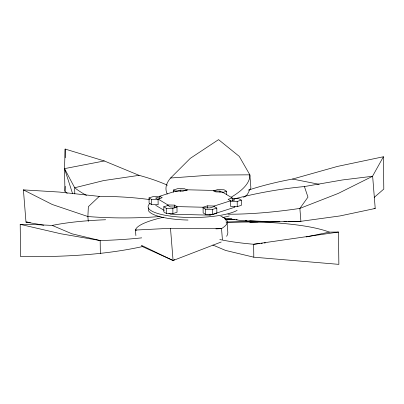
<?xml version="1.0" encoding="UTF-8"?>
<svg xmlns="http://www.w3.org/2000/svg" width="404" height="404" viewBox="0 0 404 404"><rect width="100%" height="100%" fill="white"/><g stroke="black" fill="none" stroke-linecap="round" stroke-linejoin="round"><path stroke-width="0.61" d="M67.2 193.385L64.948 191.238L64.509 168.63L65.135 149.061L104.272 160.959L139.097 175.346A155.681 49.813 1.2 0 1 167.402 185.209M64.948 191.238L65.241 186.305M248.975 191.39L247.359 194.506A110.938 25.856 -1.4 0 1 243.582 197.354M249.243 190.87L250.879 187.719L249.849 174.831L239.244 156.363L218.554 139.638L190.314 158.328L170.609 178.012A111.272 36.032 -4.1 0 0 167.251 194.021M372.629 176.078L383.406 156.757L337.466 166.418L292.562 179.053A155.681 47.904 -3.9 0 0 248.197 190.183M149.717 199.596A111.272 30.638 0.1 0 0 99.273 196.384L88.36 206.671L87.88 216.534L88.274 221.448M374.134 197.48L383.8 189.062L383.406 156.757M221.185 242.006L173.074 260.519L141.41 245.319L142.425 246.591L173.074 260.519L174.715 259.595M224.255 218.14L240.87 220.503L269.907 221.998L300.899 221.306L340.017 215.933L375.22 208.469L372.645 176.25L338.274 193.41L299.869 208.413A119.963 24.801 -8.8 0 1 227.942 214.196M173.584 192.279L173.558 189.981L177.856 188.607L184.709 188.774L186.759 190.006M149.031 197.915L153.161 196.591L159.752 196.753L155.621 198.071L158.08 199.551L151.49 199.394L149.031 197.915L149.091 203.081L151.556 204.56L158.146 204.722L158.075 199.036L162.206 197.713L159.747 196.233L159.782 199.051M159.747 196.233L176.109 191.006L182.967 191.168L187.264 189.794L213.368 190.425L215.827 191.905L222.422 192.067L232.26 197.99L232.295 200.803M176.654 191.35L180.411 190.148L186.648 190.299M163.792 206.792L167.923 205.474L170.382 206.954L176.977 207.116L172.841 208.434L166.251 208.277L163.792 206.792L163.852 211.964L166.317 213.443L172.907 213.605L177.038 212.282L176.967 206.596L174.508 205.116L167.918 204.959L158.075 199.036M226.599 194.708L226.558 191.264L222.427 192.582L222.422 192.067M176.967 206.596L203.076 207.227L207.373 205.853L214.226 206.02L230.588 200.788L230.659 206.474L237.249 206.636L241.385 205.313L241.319 200.147L238.86 198.662L232.27 198.505L234.729 199.985L230.598 201.308L237.188 201.465L241.319 200.147M232.26 197.99L228.129 199.308L230.588 200.788M216.791 208.075L214.231 206.535L209.939 207.909L203.081 207.747L205.641 209.282L212.494 209.449L216.791 208.075L216.857 213.246L212.56 214.62L205.702 214.453L203.141 212.913L203.076 207.227M168.892 213.241L170.473 214.191L210.024 215.145L234.815 207.222L234.805 206.186M142.425 246.591C102.495 255.338 61.363 256.934 20.594 256.666L20.2 224.356L31.214 224.417L52.232 225.417A155.681 33.052 4 0 1 105.636 219.751M306.166 236.951L329.381 232.118L338.466 232.053L338.865 264.362L253.803 257.191L225.589 250.44L212.817 245.011M72.558 193.567L64.509 168.63L104.272 160.959M234.537 198.864A113.852 28.401 -9.6 0 1 304.419 186.552L342.481 179.957L372.645 176.25M139.097 175.346L103.742 180.558L74.7 187.764L64.509 168.63M338.466 232.053L253.646 244.263A155.681 25.76 -2.5 0 1 219.816 239.537M259.843 243.526L253.646 244.263L253.803 257.191M261.085 243.375L262.322 243.228M264.181 243.006L265.423 242.855M225.038 219.503L231.856 218.731M225.27 219.933L232.143 219.261L234.653 219.478M170.609 178.012L210.979 175.094L249.849 174.831A111.272 35.259 -6.7 0 1 231.189 197.172M222.412 239.638L221.528 228.588L170.498 228.3L135.446 230.058L135.885 235.583M215.903 228.871L221.528 228.588A119.963 19.665 -5.2 0 0 220.842 216.231M225.957 221.988L262.292 221.316M226.609 222.316L279.876 221.589M287.961 221.483L300.899 221.306L299.869 208.413L307.964 197.117L304.419 186.552M27.871 222.114L25.987 222.104L23.412 189.885L59.322 192.057L99.273 196.384M262.216 221.331L249.733 220.766M283.936 221.599L286.416 221.629M136.688 230.083L135.446 230.058A113.852 18.842 -2.5 0 1 163.585 217.19M213.974 190.961L219.968 191.102L221.442 191.991M235.911 219.584L237.168 219.69M245.334 220.392L246.591 220.498M30.345 222.614L25.987 222.104L43.768 225.205M374.003 208.237L375.22 208.469M292.562 179.053L319.135 184.295M20.2 224.356L60.822 233.77L100.182 240.557A155.681 27.674 2.4 0 0 141.713 237.86M52.232 225.417L71.968 233.805L100.182 240.557L100.338 253.48M23.412 189.885L52.288 204.505L87.88 216.534A111.272 25.917 0.5 0 0 160.004 216.514M226.558 191.264L224.099 189.784L217.509 189.622L213.373 190.946L213.368 190.425M173.558 189.981L175.604 191.213M155.712 205.308L164.145 210.383M170.498 228.3L173.074 260.519M227.109 223.023L227.856 232.734A119.635 32.482 -4.3 0 1 226.654 236.305M237.188 201.465L237.249 206.636M219.968 191.102L219.978 192.254M214.226 206.02L214.231 206.535M212.494 209.449L212.56 214.62M210.014 214.115L210.024 215.145M207.373 205.853L207.398 208.131M205.641 209.282L205.702 214.453M187.264 189.794L187.269 190.314M180.411 190.148L180.426 191.294M176.109 191.006L176.119 191.521M174.508 205.116L174.538 207.388M172.841 208.434L172.907 213.605M167.918 204.959L167.923 205.474M166.251 208.277L166.317 213.443M151.49 199.394L151.556 204.56M148.414 207.994L148.445 210.58A46.642 11.363 -0.7 0 0 188.012 220.049M74.775 193.92L74.7 187.764A155.681 45.834 3.3 0 0 86.466 195.369M65.135 149.061L65.246 157.757M258.09 221.907A165.135 40.228 -0.7 0 1 249.793 222.352M249.566 221.756A165.67 32.542 -4.5 0 1 329.381 232.118M237.113 210.398A46.642 11.363 -0.7 0 1 178.179 216.953A46.642 11.363 -0.7 0 1 150.116 203.348M229.255 215.978A46.642 11.363 -0.7 0 1 222.619 217.519"/></g></svg>
